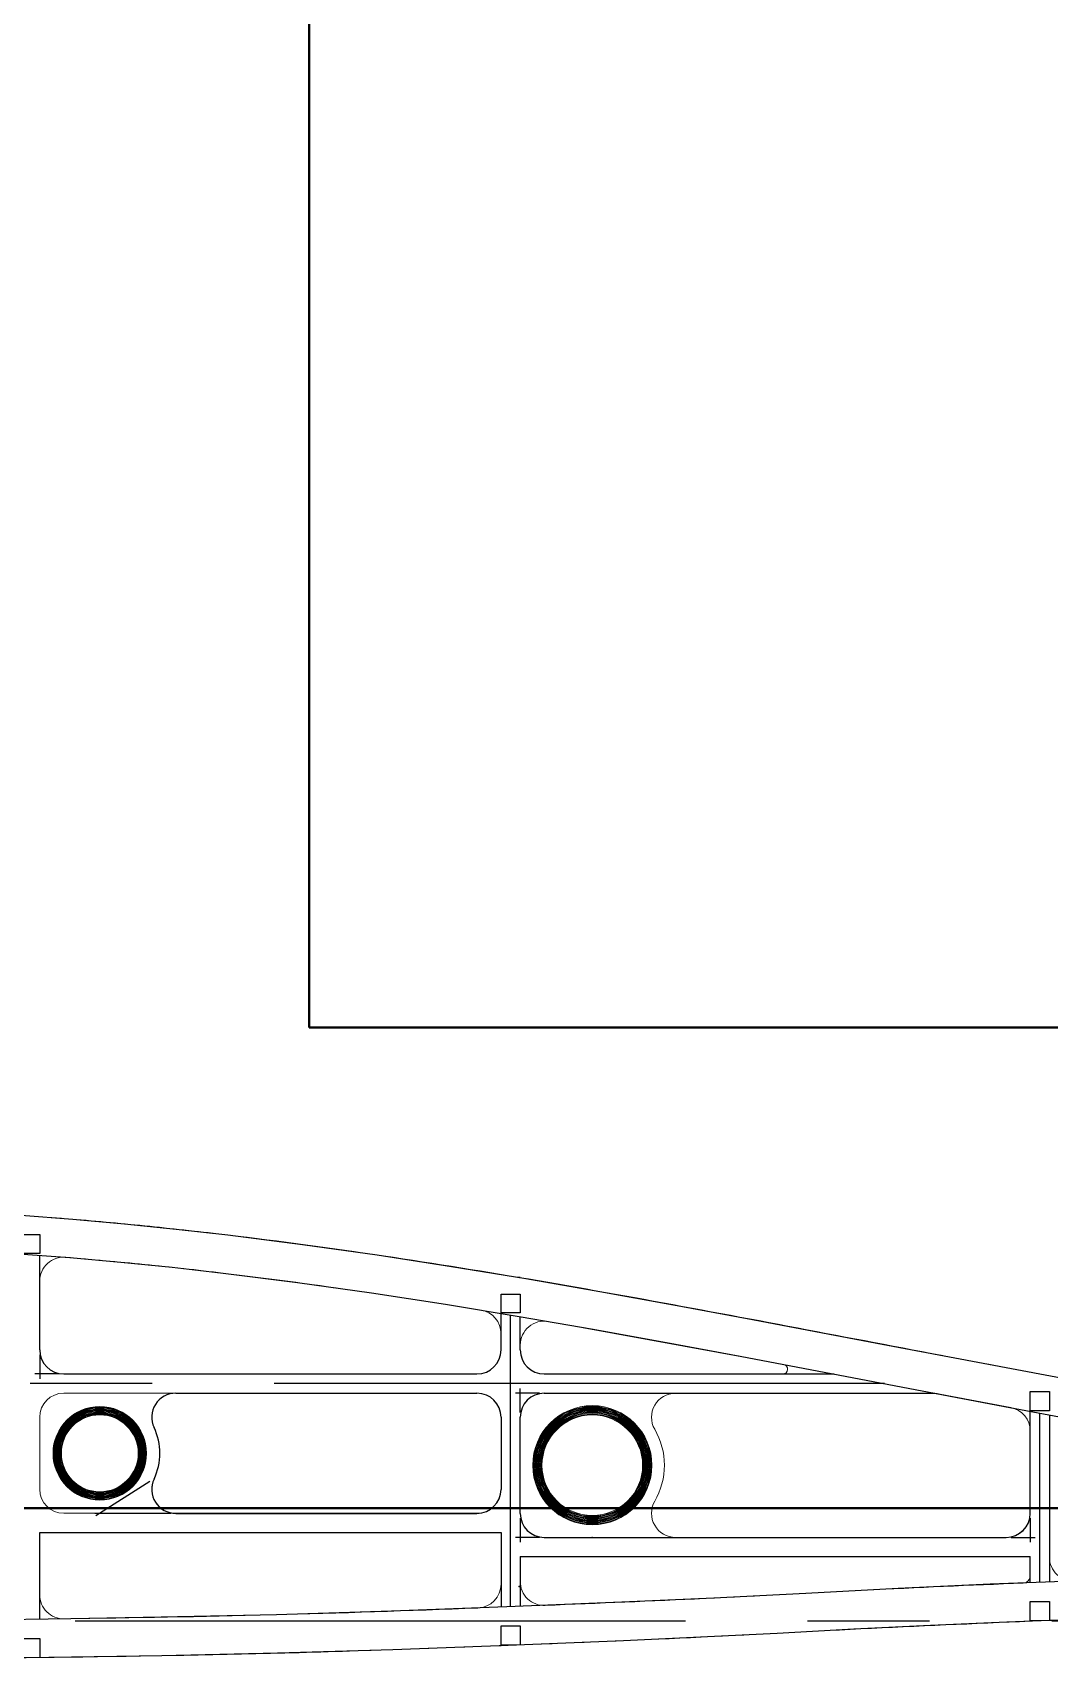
# Model space of a CAD drawing. Header units: millimetres. Extents: x 0 to 841, y -8 to 594.
# Drawn here: x 19.32 to 40.48, y -2.91 to 30.92 of the extents above; entities that cross this region are included whole.
import ezdxf

# ---------------------------------------------------------------- set-up
doc = ezdxf.new("R2010")
doc.units = ezdxf.units.MM
doc.header["$PDSIZE"] = -1
doc.linetypes.add('CENTERX2', pattern=[20.32, 12.7, -2.54, 2.54, -2.54])

msp = doc.modelspace()

# ---------------------------------------------------------------- linework, layer by layer
at = {"color": 7, "linetype": 'Continuous', "lineweight": 40}
for p, q in [((25.079, 10.215), (25.079, 584.215)), ((25.079, 10.215), (831.079, 10.215)), ((0.079, 0.215), (841.079, 0.215))]:
    msp.add_line(p, q, dxfattribs=at)
at = {"color": 7, "linetype": 'Continuous'}
for p, q in [((19.07, 5.905), (19.47, 5.905)), ((19.07, 5.905), (19.47, 5.905)), ((19.07, 5.905), (19.47, 5.905)), ((19.07, 5.905), (19.47, 5.905)), ((19.07, 5.905), (19.47, 5.905)), ((19.07, 5.905), (19.47, 5.905)), ((19.07, 5.905), (19.47, 5.905)), ((19.07, 5.905), (19.47, 5.905)), ((19.47, 5.905), (19.47, 5.515)), ((19.47, 5.905), (19.47, 5.515)), ((19.47, 5.905), (19.47, 5.515)), ((19.47, 5.905), (19.47, 5.515)), ((19.47, 5.905), (19.47, 5.515)), ((19.47, 5.905), (19.47, 5.515)), ((19.47, 5.905), (19.47, 5.515)), ((19.47, 5.905), (19.47, 5.515)), ((19.47, 5.515), (19.07, 5.515)), ((19.47, 5.515), (19.07, 5.515)), ((19.47, 5.515), (19.07, 5.515)), ((19.47, 5.515), (19.07, 5.515)), ((19.47, 5.515), (19.07, 5.515)), ((19.47, 5.515), (19.07, 5.515)), ((19.47, 5.515), (19.07, 5.515)), ((19.47, 5.515), (19.07, 5.515)), ((19.47, 3.505), (19.47, 5.477)), ((19.47, 3.505), (19.47, 5.477)), ((19.47, 3.505), (19.47, 5.477)), ((19.47, 3.505), (19.47, 5.477)), ((19.47, 3.505), (19.47, 5.477)), ((19.47, 3.505), (19.47, 5.477)), ((19.47, 3.505), (19.47, 5.477)), ((19.47, 3.505), (19.47, 5.477)), ((29.07, 4.266), (29.07, 4.666)), ((29.07, 4.666), (29.47, 4.666)), ((29.07, 4.266), (29.07, 4.666)), ((29.07, 4.666), (29.47, 4.666)), ((29.07, 4.266), (29.07, 4.666)), ((29.07, 4.666), (29.47, 4.666)), ((29.07, 4.266), (29.07, 4.666)), ((29.07, 4.666), (29.47, 4.666)), ((29.07, 4.266), (29.07, 4.666)), ((29.07, 4.666), (29.47, 4.666)), ((29.07, 4.266), (29.07, 4.666)), ((29.07, 4.666), (29.47, 4.666)), ((29.07, 4.266), (29.07, 4.666)), ((29.07, 4.666), (29.47, 4.666)), ((29.07, 4.266), (29.07, 4.666)), ((29.07, 4.666), (29.47, 4.666)), ((29.47, 4.666), (29.47, 4.276)), ((29.47, 4.666), (29.47, 4.276)), ((29.47, 4.666), (29.47, 4.276)), ((29.47, 4.666), (29.47, 4.276)), ((29.47, 4.666), (29.47, 4.276)), ((29.47, 4.666), (29.47, 4.276)), ((29.47, 4.666), (29.47, 4.276)), ((29.47, 4.666), (29.47, 4.276)), ((29.47, 4.276), (29.07, 4.276)), ((29.47, 4.276), (29.07, 4.276)), ((29.47, 4.276), (29.07, 4.276)), ((29.47, 4.276), (29.07, 4.276)), ((29.47, 4.276), (29.07, 4.276)), ((29.47, 4.276), (29.07, 4.276)), ((29.47, 4.276), (29.07, 4.276)), ((29.47, 4.276), (29.07, 4.276)), ((29.07, 3.505), (29.07, 4.266)), ((29.07, 3.505), (29.07, 4.266)), ((29.07, 3.505), (29.07, 4.266)), ((29.07, 3.505), (29.07, 4.266)), ((29.07, 3.505), (29.07, 4.266)), ((29.07, 3.505), (29.07, 4.266)), ((29.07, 3.505), (29.07, 4.266)), ((29.07, 3.505), (29.07, 4.266)), ((29.47, 3.505), (29.47, 4.199)), ((29.47, 3.505), (29.47, 4.199)), ((29.47, 3.505), (29.47, 4.199)), ((29.47, 3.505), (29.47, 4.199)), ((29.47, 3.505), (29.47, 4.199)), ((29.47, 3.505), (29.47, 4.199)), ((29.47, 3.505), (29.47, 4.199)), ((29.47, 3.505), (29.47, 4.199)), ((19.47, 3.405), (19.47, 2.905)), ((19.47, 3.405), (19.47, 2.905)), ((19.47, 3.405), (19.47, 2.905)), ((19.47, 3.405), (19.47, 2.905)), ((19.47, 3.405), (19.47, 2.905)), ((19.47, 3.405), (19.47, 2.905)), ((19.47, 3.405), (19.47, 2.905)), ((19.47, 3.405), (19.47, 2.905)), ((19.87, 3.005), (19.37, 3.005)), ((19.87, 3.005), (19.37, 3.005)), ((19.87, 3.005), (19.37, 3.005)), ((19.87, 3.005), (19.37, 3.005)), ((19.87, 3.005), (19.37, 3.005)), ((19.87, 3.005), (19.37, 3.005)), ((19.87, 3.005), (19.37, 3.005)), ((19.87, 3.005), (19.37, 3.005)), ((19.97, 3.005), (28.57, 3.005)), ((19.97, 3.005), (28.57, 3.005)), ((19.97, 3.005), (28.57, 3.005)), ((19.97, 3.005), (28.57, 3.005)), ((19.97, 3.005), (28.57, 3.005)), ((19.97, 3.005), (28.57, 3.005)), ((19.97, 3.005), (28.57, 3.005)), ((19.97, 3.005), (28.57, 3.005)), ((29.97, 3.005), (36.001, 3.005)), ((29.97, 3.005), (36.001, 3.005)), ((29.97, 3.005), (36.001, 3.005)), ((29.97, 3.005), (36.001, 3.005)), ((29.97, 3.005), (36.001, 3.005)), ((29.97, 3.005), (36.001, 3.005)), ((29.97, 3.005), (36.001, 3.005)), ((29.97, 3.005), (36.001, 3.005)), ((22.301, 2.605), (28.57, 2.605)), ((22.301, 2.605), (28.57, 2.605)), ((22.301, 2.605), (28.57, 2.605)), ((22.301, 2.605), (28.57, 2.605)), ((22.301, 2.605), (28.57, 2.605)), ((22.301, 2.605), (28.57, 2.605)), ((22.301, 2.605), (28.57, 2.605)), ((22.301, 2.605), (28.57, 2.605)), ((29.87, 2.605), (29.37, 2.605)), ((29.87, 2.605), (29.37, 2.605)), ((29.87, 2.605), (29.37, 2.605)), ((29.87, 2.605), (29.37, 2.605)), ((29.87, 2.605), (29.37, 2.605)), ((29.87, 2.605), (29.37, 2.605)), ((29.87, 2.605), (29.37, 2.605)), ((29.87, 2.605), (29.37, 2.605)), ((29.47, 2.205), (29.47, 2.705)), ((29.47, 2.205), (29.47, 2.705)), ((29.47, 2.205), (29.47, 2.705)), ((29.47, 2.205), (29.47, 2.705)), ((29.47, 2.205), (29.47, 2.705)), ((29.47, 2.205), (29.47, 2.705)), ((29.47, 2.205), (29.47, 2.705)), ((29.47, 2.205), (29.47, 2.705)), ((29.97, 2.605), (38.1, 2.605)), ((29.97, 2.605), (38.1, 2.605)), ((29.97, 2.605), (38.1, 2.605)), ((29.97, 2.605), (38.1, 2.605)), ((29.97, 2.605), (38.1, 2.605)), ((29.97, 2.605), (38.1, 2.605)), ((29.97, 2.605), (38.1, 2.605)), ((29.97, 2.605), (38.1, 2.605)), ((40.084, 2.23), (40.084, 2.64)), ((40.084, 2.64), (40.484, 2.64)), ((40.084, 2.23), (40.084, 2.64)), ((40.084, 2.64), (40.484, 2.64)), ((40.084, 2.23), (40.084, 2.64)), ((40.084, 2.64), (40.484, 2.64)), ((40.084, 2.23), (40.084, 2.64)), ((40.084, 2.64), (40.484, 2.64)), ((40.084, 2.23), (40.084, 2.64)), ((40.084, 2.64), (40.484, 2.64)), ((40.084, 2.23), (40.084, 2.64)), ((40.084, 2.64), (40.484, 2.64)), ((40.084, 2.23), (40.084, 2.64)), ((40.084, 2.64), (40.484, 2.64)), ((40.084, 2.23), (40.084, 2.64)), ((40.084, 2.64), (40.484, 2.64)), ((40.484, 2.64), (40.484, 2.24)), ((40.484, 2.64), (40.484, 2.24)), ((40.484, 2.64), (40.484, 2.24)), ((40.484, 2.64), (40.484, 2.24)), ((40.484, 2.64), (40.484, 2.24)), ((40.484, 2.64), (40.484, 2.24)), ((40.484, 2.64), (40.484, 2.24)), ((40.484, 2.64), (40.484, 2.24)), ((29.07, 2.105), (29.07, 0.605)), ((29.07, 2.105), (29.07, 0.605)), ((29.07, 2.105), (29.07, 0.605)), ((29.07, 2.105), (29.07, 0.605)), ((29.07, 2.105), (29.07, 0.605)), ((29.07, 2.105), (29.07, 0.605)), ((29.07, 2.105), (29.07, 0.605)), ((29.07, 2.105), (29.07, 0.605)), ((29.47, 0.105), (29.47, 2.105)), ((29.47, 0.105), (29.47, 2.105)), ((29.47, 0.105), (29.47, 2.105)), ((29.47, 0.105), (29.47, 2.105)), ((29.47, 0.105), (29.47, 2.105)), ((29.47, 0.105), (29.47, 2.105)), ((29.47, 0.105), (29.47, 2.105)), ((29.47, 0.105), (29.47, 2.105)), ((40.484, 2.24), (40.084, 2.24)), ((40.484, 2.24), (40.084, 2.24)), ((40.484, 2.24), (40.084, 2.24)), ((40.484, 2.24), (40.084, 2.24)), ((40.484, 2.24), (40.084, 2.24)), ((40.484, 2.24), (40.084, 2.24)), ((40.484, 2.24), (40.084, 2.24)), ((40.484, 2.24), (40.084, 2.24)), ((40.084, 0.105), (40.084, 2.23)), ((40.084, 0.105), (40.084, 2.23)), ((40.084, 0.105), (40.084, 2.23)), ((40.084, 0.105), (40.084, 2.23)), ((40.084, 0.105), (40.084, 2.23)), ((40.084, 0.105), (40.084, 2.23)), ((40.084, 0.105), (40.084, 2.23)), ((40.084, 0.105), (40.084, 2.23)), ((40.484, 2.154), (40.484, -1.326)), ((40.484, 2.154), (40.484, -1.326)), ((40.484, 2.154), (40.484, -1.326)), ((40.484, 2.154), (40.484, -1.326)), ((40.484, 2.154), (40.484, -1.326)), ((40.484, 2.154), (40.484, -1.326)), ((40.484, 2.154), (40.484, -1.326)), ((40.484, 2.154), (40.484, -1.326)), ((21.765, 0.766), (20.636, 0.052)), ((21.765, 0.766), (20.636, 0.052)), ((21.765, 0.766), (20.636, 0.052)), ((21.765, 0.766), (20.636, 0.052)), ((21.765, 0.766), (20.636, 0.052)), ((21.765, 0.766), (20.636, 0.052)), ((21.765, 0.766), (20.636, 0.052)), ((21.765, 0.766), (20.636, 0.052)), ((22.201, 0.105), (20.62, 0.105)), ((22.201, 0.105), (20.62, 0.105)), ((22.201, 0.105), (20.62, 0.105)), ((22.201, 0.105), (20.62, 0.105)), ((22.201, 0.105), (20.62, 0.105)), ((22.201, 0.105), (20.62, 0.105)), ((22.201, 0.105), (20.62, 0.105)), ((22.201, 0.105), (20.62, 0.105)), ((22.301, 0.105), (28.57, 0.105)), ((22.301, 0.105), (28.57, 0.105)), ((22.301, 0.105), (28.57, 0.105)), ((22.301, 0.105), (28.57, 0.105)), ((22.301, 0.105), (28.57, 0.105)), ((22.301, 0.105), (28.57, 0.105)), ((22.301, 0.105), (28.57, 0.105)), ((22.301, 0.105), (28.57, 0.105)), ((29.47, 0.005), (29.47, -0.495)), ((29.47, 0.005), (29.47, -0.495)), ((29.47, 0.005), (29.47, -0.495)), ((29.47, 0.005), (29.47, -0.495)), ((29.47, 0.005), (29.47, -0.495)), ((29.47, 0.005), (29.47, -0.495)), ((29.47, 0.005), (29.47, -0.495)), ((29.47, 0.005), (29.47, -0.495)), ((40.084, 0.005), (40.084, -0.495)), ((40.084, 0.005), (40.084, -0.495)), ((40.084, 0.005), (40.084, -0.495)), ((40.084, 0.005), (40.084, -0.495)), ((40.084, 0.005), (40.084, -0.495)), ((40.084, 0.005), (40.084, -0.495)), ((40.084, 0.005), (40.084, -0.495)), ((40.084, 0.005), (40.084, -0.495)), ((19.47, -2.097), (19.47, -0.295)), ((19.47, -0.295), (29.07, -0.295)), ((19.47, -2.097), (19.47, -0.295)), ((19.47, -0.295), (29.07, -0.295)), ((19.47, -2.097), (19.47, -0.295)), ((19.47, -0.295), (29.07, -0.295)), ((19.47, -2.097), (19.47, -0.295)), ((19.47, -0.295), (29.07, -0.295)), ((19.47, -2.097), (19.47, -0.295)), ((19.47, -0.295), (29.07, -0.295)), ((19.47, -2.097), (19.47, -0.295)), ((19.47, -0.295), (29.07, -0.295)), ((19.47, -2.097), (19.47, -0.295)), ((19.47, -0.295), (29.07, -0.295)), ((19.47, -2.097), (19.47, -0.295)), ((19.47, -0.295), (29.07, -0.295)), ((29.07, -0.295), (29.07, -1.848)), ((29.07, -0.295), (29.07, -1.848)), ((29.07, -0.295), (29.07, -1.848)), ((29.07, -0.295), (29.07, -1.848)), ((29.07, -0.295), (29.07, -1.848)), ((29.07, -0.295), (29.07, -1.848)), ((29.07, -0.295), (29.07, -1.848)), ((29.07, -0.295), (29.07, -1.848)), ((29.87, -0.395), (29.37, -0.395)), ((29.87, -0.395), (29.37, -0.395)), ((29.87, -0.395), (29.37, -0.395)), ((29.87, -0.395), (29.37, -0.395)), ((29.87, -0.395), (29.37, -0.395)), ((29.87, -0.395), (29.37, -0.395)), ((29.87, -0.395), (29.37, -0.395)), ((29.87, -0.395), (29.37, -0.395)), ((29.97, -0.395), (39.584, -0.395)), ((29.97, -0.395), (39.584, -0.395)), ((29.97, -0.395), (39.584, -0.395)), ((29.97, -0.395), (39.584, -0.395)), ((29.97, -0.395), (39.584, -0.395)), ((29.97, -0.395), (39.584, -0.395)), ((29.97, -0.395), (39.584, -0.395)), ((29.97, -0.395), (39.584, -0.395)), ((39.684, -0.395), (40.184, -0.395)), ((39.684, -0.395), (40.184, -0.395)), ((39.684, -0.395), (40.184, -0.395)), ((39.684, -0.395), (40.184, -0.395)), ((39.684, -0.395), (40.184, -0.395)), ((39.684, -0.395), (40.184, -0.395)), ((39.684, -0.395), (40.184, -0.395)), ((39.684, -0.395), (40.184, -0.395)), ((29.47, -0.795), (29.47, -1.832)), ((29.47, -0.795), (40.084, -0.795)), ((29.47, -0.795), (29.47, -1.832)), ((29.47, -0.795), (40.084, -0.795)), ((29.47, -0.795), (29.47, -1.832)), ((29.47, -0.795), (40.084, -0.795)), ((29.47, -0.795), (29.47, -1.832)), ((29.47, -0.795), (40.084, -0.795)), ((29.47, -0.795), (29.47, -1.832)), ((29.47, -0.795), (40.084, -0.795)), ((29.47, -0.795), (29.47, -1.832)), ((29.47, -0.795), (40.084, -0.795)), ((29.47, -0.795), (29.47, -1.832)), ((29.47, -0.795), (40.084, -0.795)), ((29.47, -0.795), (29.47, -1.832)), ((29.47, -0.795), (40.084, -0.795)), ((40.084, -1.34), (40.084, -0.795)), ((40.084, -1.34), (40.084, -0.795)), ((40.084, -1.34), (40.084, -0.795)), ((40.084, -1.34), (40.084, -0.795)), ((40.084, -1.34), (40.084, -0.795)), ((40.084, -1.34), (40.084, -0.795)), ((40.084, -1.34), (40.084, -0.795)), ((40.084, -1.34), (40.084, -0.795)), ((40.084, -2.14), (40.084, -1.726)), ((40.084, -1.726), (40.484, -1.726)), ((40.084, -2.14), (40.084, -1.726)), ((40.084, -1.726), (40.484, -1.726)), ((40.084, -2.14), (40.084, -1.726)), ((40.084, -1.726), (40.484, -1.726)), ((40.084, -2.14), (40.084, -1.726)), ((40.084, -1.726), (40.484, -1.726)), ((40.084, -2.14), (40.084, -1.726)), ((40.084, -1.726), (40.484, -1.726)), ((40.084, -2.14), (40.084, -1.726)), ((40.084, -1.726), (40.484, -1.726)), ((40.084, -2.14), (40.084, -1.726)), ((40.084, -1.726), (40.484, -1.726)), ((40.084, -2.14), (40.084, -1.726)), ((40.084, -1.726), (40.484, -1.726)), ((40.484, -1.726), (40.484, -2.126)), ((40.484, -1.726), (40.484, -2.126)), ((40.484, -1.726), (40.484, -2.126)), ((40.484, -1.726), (40.484, -2.126)), ((40.484, -1.726), (40.484, -2.126)), ((40.484, -1.726), (40.484, -2.126)), ((40.484, -1.726), (40.484, -2.126)), ((40.484, -1.726), (40.484, -2.126)), ((29.07, -2.649), (29.07, -2.233)), ((29.07, -2.233), (29.47, -2.233)), ((29.07, -2.649), (29.07, -2.233)), ((29.07, -2.233), (29.47, -2.233)), ((29.07, -2.649), (29.07, -2.233)), ((29.07, -2.233), (29.47, -2.233)), ((29.07, -2.649), (29.07, -2.233)), ((29.07, -2.233), (29.47, -2.233)), ((29.07, -2.649), (29.07, -2.233)), ((29.07, -2.233), (29.47, -2.233)), ((29.07, -2.649), (29.07, -2.233)), ((29.07, -2.233), (29.47, -2.233)), ((29.07, -2.649), (29.07, -2.233)), ((29.07, -2.233), (29.47, -2.233)), ((29.07, -2.649), (29.07, -2.233)), ((29.07, -2.233), (29.47, -2.233)), ((29.47, -2.233), (29.47, -2.633)), ((29.47, -2.233), (29.47, -2.633)), ((29.47, -2.233), (29.47, -2.633)), ((29.47, -2.233), (29.47, -2.633)), ((29.47, -2.233), (29.47, -2.633)), ((29.47, -2.233), (29.47, -2.633)), ((29.47, -2.233), (29.47, -2.633)), ((29.47, -2.233), (29.47, -2.633)), ((19.07, -2.497), (19.47, -2.497)), ((19.07, -2.497), (19.47, -2.497)), ((19.07, -2.497), (19.47, -2.497)), ((19.07, -2.497), (19.47, -2.497)), ((19.07, -2.497), (19.47, -2.497)), ((19.07, -2.497), (19.47, -2.497)), ((19.07, -2.497), (19.47, -2.497)), ((19.07, -2.497), (19.47, -2.497)), ((19.47, -2.497), (19.47, -2.897)), ((19.47, -2.497), (19.47, -2.897)), ((19.47, -2.497), (19.47, -2.897)), ((19.47, -2.497), (19.47, -2.897)), ((19.47, -2.497), (19.47, -2.897)), ((19.47, -2.497), (19.47, -2.897)), ((19.47, -2.497), (19.47, -2.897)), ((19.47, -2.497), (19.47, -2.897))]:
    msp.add_line(p, q, dxfattribs=at)
at = {"color": 7, "linetype": 'Continuous', "lineweight": 15}
for p, q in [((19.07, 5.905), (19.47, 5.905)), ((19.07, 5.905), (19.47, 5.905)), ((19.47, 5.905), (19.47, 5.515)), ((19.47, 5.905), (19.47, 5.52)), ((19.47, 5.905), (19.47, 5.515)), ((19.47, 5.905), (19.47, 5.52)), ((19.47, 5.52), (19.07, 5.52)), ((19.47, 5.52), (19.07, 5.52)), ((19.47, 5.515), (19.07, 5.515)), ((19.47, 5.515), (19.07, 5.515)), ((19.47, 3.506), (19.47, 4.937)), ((19.47, 3.506), (19.47, 4.937)), ((29.396, 5.019), (29.47, 5.019)), ((29.396, 5.019), (29.47, 5.019)), ((29.07, 4.666), (29.47, 4.666)), ((29.07, 4.276), (29.07, 4.666)), ((29.07, 4.666), (29.47, 4.666)), ((29.07, 4.276), (29.07, 4.666)), ((29.47, 4.666), (29.47, 4.276)), ((29.47, 4.666), (29.47, 4.276)), ((29.47, 4.276), (29.07, 4.276)), ((29.47, 4.276), (29.07, 4.276)), ((30.055, 4.099), (34.953, 3.204)), ((30.055, 4.099), (34.953, 3.204)), ((29.07, 3.506), (29.07, 3.842)), ((29.07, 3.506), (29.07, 3.842)), ((29.47, 3.505), (29.47, 3.606)), ((29.47, 3.505), (29.47, 3.606)), ((19.97, 3.006), (28.57, 3.006)), ((19.97, 3.006), (28.57, 3.006)), ((29.969, 3.006), (34.934, 3.006)), ((29.969, 3.006), (34.934, 3.006)), ((19.97, 2.606), (28.57, 2.606)), ((19.97, 2.606), (28.57, 2.606)), ((22.301, 2.605), (28.57, 2.605)), ((22.301, 2.605), (28.57, 2.605)), ((32.702, 2.606), (38.096, 2.606)), ((32.702, 2.606), (38.096, 2.606)), ((32.702, 2.605), (38.052, 2.605)), ((32.702, 2.605), (38.052, 2.605)), ((38.096, 2.606), (39.677, 2.306)), ((38.096, 2.606), (39.677, 2.306)), ((40.084, 2.64), (40.484, 2.64)), ((40.084, 2.24), (40.084, 2.64)), ((40.084, 2.64), (40.484, 2.64)), ((40.084, 2.24), (40.084, 2.64)), ((40.484, 2.64), (40.484, 2.24)), ((40.484, 2.64), (40.484, 2.24)), ((19.47, 0.606), (19.47, 2.106)), ((19.47, 0.606), (19.47, 2.106)), ((29.07, 2.106), (29.07, 0.606)), ((29.07, 2.106), (29.07, 0.606)), ((40.484, 2.24), (40.084, 2.24)), ((40.484, 2.24), (40.084, 2.24)), ((40.084, 0.106), (40.084, 1.815)), ((40.084, 0.106), (40.084, 1.815)), ((40.484, 1.551), (40.484, -0.807)), ((40.484, 1.551), (40.484, -0.807)), ((19.97, 0.106), (28.57, 0.106)), ((19.97, 0.106), (28.57, 0.106)), ((19.47, -0.294), (29.07, -0.294)), ((19.47, -1.589), (19.47, -0.294)), ((19.47, -0.294), (29.07, -0.294)), ((19.47, -1.589), (19.47, -0.294)), ((19.47, -0.295), (29.07, -0.295)), ((19.47, -0.295), (29.07, -0.295)), ((29.07, -0.294), (29.07, -1.367)), ((29.07, -0.294), (29.07, -1.367)), ((32.702, -0.394), (39.584, -0.394)), ((32.702, -0.394), (39.584, -0.394)), ((29.47, -0.794), (40.084, -0.794)), ((29.47, -0.794), (29.47, -1.312)), ((29.47, -0.794), (40.084, -0.794)), ((29.47, -0.794), (29.47, -1.312)), ((29.47, -0.795), (40.084, -0.795)), ((29.47, -0.795), (40.084, -0.795)), ((40.084, -1.195), (40.084, -0.794)), ((40.084, -1.195), (40.084, -0.794)), ((40.084, -1.726), (40.484, -1.726)), ((40.084, -2.14), (40.084, -1.726)), ((40.084, -2.126), (40.084, -1.726)), ((40.084, -1.726), (40.484, -1.726)), ((40.084, -2.14), (40.084, -1.726)), ((40.084, -2.126), (40.084, -1.726)), ((40.484, -1.726), (40.484, -2.126)), ((40.484, -1.726), (40.484, -2.126)), ((29.07, -2.233), (29.47, -2.233)), ((29.07, -2.649), (29.07, -2.233)), ((29.07, -2.633), (29.07, -2.233)), ((29.07, -2.233), (29.47, -2.233)), ((29.07, -2.649), (29.07, -2.233)), ((29.07, -2.633), (29.07, -2.233)), ((29.47, -2.233), (29.47, -2.633)), ((29.47, -2.233), (29.47, -2.633)), ((40.084, -2.126), (40.484, -2.126)), ((40.084, -2.126), (40.484, -2.126)), ((19.07, -2.497), (19.47, -2.497)), ((19.07, -2.497), (19.47, -2.497)), ((19.47, -2.497), (19.47, -2.897)), ((19.47, -2.497), (19.47, -2.897)), ((29.07, -2.633), (29.47, -2.633)), ((29.07, -2.633), (29.47, -2.633)), ((19.47, -2.897), (19.07, -2.897)), ((19.47, -2.897), (19.07, -2.897))]:
    msp.add_line(p, q, dxfattribs=at)
at = {"color": 7, "linetype": 'CENTERX2'}
for p, q in [((29.27, -1.84), (29.27, 4.233)), ((29.27, -1.84), (29.27, 4.233)), ((29.27, -1.84), (29.27, 4.233)), ((29.27, -1.84), (29.27, 4.233)), ((29.27, -1.84), (29.27, 4.233)), ((29.27, -1.84), (29.27, 4.233)), ((29.27, -1.84), (29.27, 4.233)), ((29.27, -1.84), (29.27, 4.233)), ((37.05, 2.805), (6.065, 2.805)), ((37.05, 2.805), (6.065, 2.805)), ((37.05, 2.805), (6.065, 2.805)), ((37.05, 2.805), (6.065, 2.805)), ((37.05, 2.805), (6.065, 2.805)), ((37.05, 2.805), (6.065, 2.805)), ((37.05, 2.805), (6.065, 2.805)), ((37.05, 2.805), (6.065, 2.805)), ((40.284, -1.333), (40.284, 2.192)), ((40.284, -1.333), (40.284, 2.192)), ((40.284, -1.333), (40.284, 2.192)), ((40.284, -1.333), (40.284, 2.192)), ((40.284, -1.333), (40.284, 2.192)), ((40.284, -1.333), (40.284, 2.192)), ((40.284, -1.333), (40.284, 2.192)), ((40.284, -1.333), (40.284, 2.192)), ((-0.11, -2.132), (42.301, -2.132)), ((-0.11, -2.132), (42.301, -2.132)), ((-0.11, -2.132), (42.301, -2.132)), ((-0.11, -2.132), (42.301, -2.132)), ((-0.11, -2.132), (42.301, -2.132)), ((-0.11, -2.132), (42.301, -2.132)), ((-0.11, -2.132), (42.301, -2.132)), ((-0.11, -2.132), (42.301, -2.132))]:
    msp.add_line(p, q, dxfattribs=at)
at = {"color": 7, "linetype": 'Continuous', "flags": 128}
for points in [[(19.082, 6.307), (20.161, 6.226), (21.237, 6.13), (22.312, 6.02), (23.384, 5.899), (24.94, 5.701), (26.492, 5.482), (28.04, 5.245), (29.584, 4.991), (31.124, 4.724), (32.661, 4.446), (34.195, 4.161), (37.001, 3.629), (39.804, 3.097), (42.609, 2.568)], [(19.082, 6.307), (20.161, 6.226), (21.237, 6.13), (22.312, 6.02), (23.384, 5.899), (24.94, 5.701), (26.492, 5.482), (28.04, 5.245), (29.584, 4.991), (31.124, 4.724), (32.661, 4.446), (34.195, 4.161), (37.001, 3.629), (39.804, 3.097), (42.609, 2.568)], [(19.082, 6.307), (20.161, 6.226), (21.237, 6.13), (22.312, 6.02), (23.384, 5.899), (24.94, 5.701), (26.492, 5.482), (28.04, 5.245), (29.584, 4.991), (31.124, 4.724), (32.661, 4.446), (34.195, 4.161), (37.001, 3.629), (39.804, 3.097), (42.609, 2.568)], [(19.082, 6.307), (20.161, 6.226), (21.237, 6.13), (22.312, 6.02), (23.384, 5.899), (24.94, 5.701), (26.492, 5.482), (28.04, 5.245), (29.584, 4.991), (31.124, 4.724), (32.661, 4.446), (34.195, 4.161), (37.001, 3.629), (39.804, 3.097), (42.609, 2.568)], [(19.082, 6.307), (20.161, 6.226), (21.237, 6.13), (22.312, 6.02), (23.384, 5.899), (24.94, 5.701), (26.492, 5.482), (28.04, 5.245), (29.584, 4.991), (31.124, 4.724), (32.661, 4.446), (34.195, 4.161), (37.001, 3.629), (39.804, 3.097), (42.609, 2.568)], [(19.082, 6.307), (20.161, 6.226), (21.237, 6.13), (22.312, 6.02), (23.384, 5.899), (24.94, 5.701), (26.492, 5.482), (28.04, 5.245), (29.584, 4.991), (31.124, 4.724), (32.661, 4.446), (34.195, 4.161), (37.001, 3.629), (39.804, 3.097), (42.609, 2.568)], [(19.082, 6.307), (20.161, 6.226), (21.237, 6.13), (22.312, 6.02), (23.384, 5.899), (24.94, 5.701), (26.492, 5.482), (28.04, 5.245), (29.584, 4.991), (31.124, 4.724), (32.661, 4.446), (34.195, 4.161), (37.001, 3.629), (39.804, 3.097), (42.609, 2.568)], [(19.082, 6.307), (20.161, 6.226), (21.237, 6.13), (22.312, 6.02), (23.384, 5.899), (24.94, 5.701), (26.492, 5.482), (28.04, 5.245), (29.584, 4.991), (31.124, 4.724), (32.661, 4.446), (34.195, 4.161), (37.001, 3.629), (39.804, 3.097), (42.609, 2.568)], [(19.028, 5.508), (20.095, 5.428), (21.161, 5.334), (22.226, 5.225), (23.29, 5.104), (24.834, 4.908), (26.376, 4.691), (27.914, 4.455), (29.451, 4.202), (30.985, 3.936), (32.517, 3.66), (34.047, 3.375), (36.852, 2.843), (39.656, 2.31), (42.46, 1.782)], [(19.028, 5.508), (20.095, 5.428), (21.161, 5.334), (22.226, 5.225), (23.29, 5.104), (24.834, 4.908), (26.376, 4.691), (27.914, 4.455), (29.451, 4.202), (30.985, 3.936), (32.517, 3.66), (34.047, 3.375), (36.852, 2.843), (39.656, 2.31), (42.46, 1.782)], [(19.028, 5.508), (20.095, 5.428), (21.161, 5.334), (22.226, 5.225), (23.29, 5.104), (24.834, 4.908), (26.376, 4.691), (27.914, 4.455), (29.451, 4.202), (30.985, 3.936), (32.517, 3.66), (34.047, 3.375), (36.852, 2.843), (39.656, 2.31), (42.46, 1.782)], [(19.028, 5.508), (20.095, 5.428), (21.161, 5.334), (22.226, 5.225), (23.29, 5.104), (24.834, 4.908), (26.376, 4.691), (27.914, 4.455), (29.451, 4.202), (30.985, 3.936), (32.517, 3.66), (34.047, 3.375), (36.852, 2.843), (39.656, 2.31), (42.46, 1.782)], [(19.028, 5.508), (20.095, 5.428), (21.161, 5.334), (22.226, 5.225), (23.29, 5.104), (24.834, 4.908), (26.376, 4.691), (27.914, 4.455), (29.451, 4.202), (30.985, 3.936), (32.517, 3.66), (34.047, 3.375), (36.852, 2.843), (39.656, 2.31), (42.46, 1.782)], [(19.028, 5.508), (20.095, 5.428), (21.161, 5.334), (22.226, 5.225), (23.29, 5.104), (24.834, 4.908), (26.376, 4.691), (27.914, 4.455), (29.451, 4.202), (30.985, 3.936), (32.517, 3.66), (34.047, 3.375), (36.852, 2.843), (39.656, 2.31), (42.46, 1.782)], [(19.028, 5.508), (20.095, 5.428), (21.161, 5.334), (22.226, 5.225), (23.29, 5.104), (24.834, 4.908), (26.376, 4.691), (27.914, 4.455), (29.451, 4.202), (30.985, 3.936), (32.517, 3.66), (34.047, 3.375), (36.852, 2.843), (39.656, 2.31), (42.46, 1.782)], [(19.028, 5.508), (20.095, 5.428), (21.161, 5.334), (22.226, 5.225), (23.29, 5.104), (24.834, 4.908), (26.376, 4.691), (27.914, 4.455), (29.451, 4.202), (30.985, 3.936), (32.517, 3.66), (34.047, 3.375), (36.852, 2.843), (39.656, 2.31), (42.46, 1.782)], [(41.164, -1.3), (39.248, -1.371), (37.332, -1.459), (35.416, -1.56), (33.501, -1.658), (31.585, -1.745), (29.189, -1.843), (26.793, -1.933), (24.397, -2.007), (22, -2.057), (20.116, -2.087), (18.233, -2.115)], [(41.164, -1.3), (39.248, -1.371), (37.332, -1.459), (35.416, -1.56), (33.501, -1.658), (31.585, -1.745), (29.189, -1.843), (26.793, -1.933), (24.397, -2.007), (22, -2.057), (20.116, -2.087), (18.233, -2.115)], [(41.164, -1.3), (39.248, -1.371), (37.332, -1.459), (35.416, -1.56), (33.501, -1.658), (31.585, -1.745), (29.189, -1.843), (26.793, -1.933), (24.397, -2.007), (22, -2.057), (20.116, -2.087), (18.233, -2.115)], [(41.164, -1.3), (39.248, -1.371), (37.332, -1.459), (35.416, -1.56), (33.501, -1.658), (31.585, -1.745), (29.189, -1.843), (26.793, -1.933), (24.397, -2.007), (22, -2.057), (20.116, -2.087), (18.233, -2.115)], [(41.164, -1.3), (39.248, -1.371), (37.332, -1.459), (35.416, -1.56), (33.501, -1.658), (31.585, -1.745), (29.189, -1.843), (26.793, -1.933), (24.397, -2.007), (22, -2.057), (20.116, -2.087), (18.233, -2.115)], [(41.164, -1.3), (39.248, -1.371), (37.332, -1.459), (35.416, -1.56), (33.501, -1.658), (31.585, -1.745), (29.189, -1.843), (26.793, -1.933), (24.397, -2.007), (22, -2.057), (20.116, -2.087), (18.233, -2.115)], [(41.164, -1.3), (39.248, -1.371), (37.332, -1.459), (35.416, -1.56), (33.501, -1.658), (31.585, -1.745), (29.189, -1.843), (26.793, -1.933), (24.397, -2.007), (22, -2.057), (20.116, -2.087), (18.233, -2.115)], [(41.164, -1.3), (39.248, -1.371), (37.332, -1.459), (35.416, -1.56), (33.501, -1.658), (31.585, -1.745), (29.189, -1.843), (26.793, -1.933), (24.397, -2.007), (22, -2.057), (20.116, -2.087), (18.233, -2.115)], [(41.196, -2.099), (39.597, -2.158), (38.008, -2.226), (36.416, -2.308), (34.819, -2.393), (33.219, -2.473), (31.619, -2.544), (29.221, -2.643), (26.821, -2.732), (24.418, -2.806), (22.014, -2.857), (20.128, -2.887), (18.244, -2.915)], [(41.196, -2.099), (39.597, -2.158), (38.008, -2.226), (36.416, -2.308), (34.819, -2.393), (33.219, -2.473), (31.619, -2.544), (29.221, -2.643), (26.821, -2.732), (24.418, -2.806), (22.014, -2.857), (20.128, -2.887), (18.244, -2.915)], [(41.196, -2.099), (39.597, -2.158), (38.008, -2.226), (36.416, -2.308), (34.819, -2.393), (33.219, -2.473), (31.619, -2.544), (29.221, -2.643), (26.821, -2.732), (24.418, -2.806), (22.014, -2.857), (20.128, -2.887), (18.244, -2.915)], [(41.196, -2.099), (39.597, -2.158), (38.008, -2.226), (36.416, -2.308), (34.819, -2.393), (33.219, -2.473), (31.619, -2.544), (29.221, -2.643), (26.821, -2.732), (24.418, -2.806), (22.014, -2.857), (20.128, -2.887), (18.244, -2.915)], [(41.196, -2.099), (39.597, -2.158), (38.008, -2.226), (36.416, -2.308), (34.819, -2.393), (33.219, -2.473), (31.619, -2.544), (29.221, -2.643), (26.821, -2.732), (24.418, -2.806), (22.014, -2.857), (20.128, -2.887), (18.244, -2.915)], [(41.196, -2.099), (39.597, -2.158), (38.008, -2.226), (36.416, -2.308), (34.819, -2.393), (33.219, -2.473), (31.619, -2.544), (29.221, -2.643), (26.821, -2.732), (24.418, -2.806), (22.014, -2.857), (20.128, -2.887), (18.244, -2.915)], [(41.196, -2.099), (39.597, -2.158), (38.008, -2.226), (36.416, -2.308), (34.819, -2.393), (33.219, -2.473), (31.619, -2.544), (29.221, -2.643), (26.821, -2.732), (24.418, -2.806), (22.014, -2.857), (20.128, -2.887), (18.244, -2.915)], [(41.196, -2.099), (39.597, -2.158), (38.008, -2.226), (36.416, -2.308), (34.819, -2.393), (33.219, -2.473), (31.619, -2.544), (29.221, -2.643), (26.821, -2.732), (24.418, -2.806), (22.014, -2.857), (20.128, -2.887), (18.244, -2.915)]]:
    msp.add_lwpolyline(points, dxfattribs=at)
at = {"color": 7, "linetype": 'Continuous', "lineweight": 15}
for centre, radius in [((20.72, 1.355), 0.973), ((20.72, 1.355), 0.973), ((20.72, 1.355), 0.973), ((20.72, 1.355), 0.973), ((20.72, 1.355), 0.958), ((20.72, 1.355), 0.958), ((20.72, 1.355), 0.957), ((20.72, 1.355), 0.957), ((20.72, 1.355), 0.942), ((20.72, 1.355), 0.942), ((20.72, 1.355), 0.941), ((20.72, 1.355), 0.941), ((20.72, 1.355), 0.926), ((20.72, 1.355), 0.926), ((20.72, 1.355), 0.926), ((20.72, 1.355), 0.926), ((20.72, 1.355), 0.911), ((20.72, 1.355), 0.911), ((20.72, 1.355), 0.91), ((20.72, 1.355), 0.91), ((20.72, 1.355), 0.895), ((20.72, 1.355), 0.895), ((20.72, 1.355), 0.894), ((20.72, 1.355), 0.894), ((20.72, 1.355), 0.879), ((20.72, 1.355), 0.879), ((20.72, 1.355), 0.879), ((20.72, 1.355), 0.879), ((20.72, 1.355), 0.863), ((20.72, 1.355), 0.863), ((20.72, 1.355), 0.863), ((20.72, 1.355), 0.863), ((20.72, 1.355), 0.848), ((20.72, 1.355), 0.848), ((20.72, 1.355), 0.847), ((20.72, 1.355), 0.847), ((20.72, 1.355), 0.832), ((20.72, 1.355), 0.832), ((20.72, 1.355), 0.831), ((20.72, 1.355), 0.831), ((20.72, 1.355), 0.816), ((20.72, 1.355), 0.816), ((20.72, 1.355), 0.816), ((20.72, 1.355), 0.816), ((20.72, 1.355), 0.801), ((20.72, 1.355), 0.801), ((20.72, 1.355), 0.8), ((20.72, 1.355), 0.8), ((30.97, 1.106), 1.24), ((30.97, 1.106), 1.24), ((30.97, 1.106), 1.239), ((30.97, 1.106), 1.239), ((30.97, 1.106), 1.223), ((30.97, 1.106), 1.223), ((30.97, 1.106), 1.222), ((30.97, 1.106), 1.222), ((30.97, 1.106), 1.205), ((30.97, 1.106), 1.205), ((30.97, 1.106), 1.204), ((30.97, 1.106), 1.204), ((30.97, 1.106), 1.188), ((30.97, 1.106), 1.188), ((30.97, 1.106), 1.187), ((30.97, 1.106), 1.187), ((30.97, 1.106), 1.17), ((30.97, 1.106), 1.17), ((30.97, 1.106), 1.169), ((30.97, 1.106), 1.169), ((30.97, 1.106), 1.153), ((30.97, 1.106), 1.153), ((30.97, 1.106), 1.152), ((30.97, 1.106), 1.152), ((30.97, 1.106), 1.135), ((30.97, 1.106), 1.135), ((30.97, 1.106), 1.135), ((30.97, 1.106), 1.135), ((30.97, 1.106), 1.118), ((30.97, 1.106), 1.118), ((30.97, 1.106), 1.117), ((30.97, 1.106), 1.117), ((30.97, 1.106), 1.1), ((30.97, 1.106), 1.1), ((30.97, 1.106), 1.1), ((30.97, 1.106), 1.1), ((30.97, 1.106), 1.083), ((30.97, 1.106), 1.083), ((30.97, 1.106), 1.082), ((30.97, 1.106), 1.082), ((30.97, 1.106), 1.065), ((30.97, 1.106), 1.065), ((30.97, 1.106), 1.065), ((30.97, 1.106), 1.065), ((30.97, 1.106), 1.048), ((30.97, 1.106), 1.048), ((30.97, 1.106), 1.047), ((30.97, 1.106), 1.047)]:
    msp.add_circle(centre, radius, dxfattribs=at)
for centre, radius, start, end in [((19.97, 4.937), 0.5, 85.3697, 180), ((19.97, 4.937), 0.5, 85.3697, 180), ((28.57, 3.842), 0.5, 0, 80.6779), ((28.57, 3.842), 0.5, 0, 80.6779), ((29.97, 3.606), 0.5, 80.2022, 180), ((29.97, 3.606), 0.5, 80.2022, 180), ((19.97, 3.506), 0.5, 180, 270), ((19.97, 3.506), 0.5, 180, 270), ((28.57, 3.506), 0.5, 270, 0), ((28.57, 3.506), 0.5, 270, 0), ((29.969, 3.505), 0.499, 180, 270), ((29.969, 3.505), 0.499, 180, 270), ((34.934, 3.106), 0.1, 270, 79.2822), ((34.934, 3.106), 0.1, 270, 79.2822), ((19.97, 2.106), 0.5, 90, 180), ((19.97, 2.106), 0.5, 90, 180), ((22.301, 2.105), 0.5, 90, 205.3769), ((22.301, 2.105), 0.5, 90, 205.3769), ((28.57, 2.106), 0.5, 0, 90), ((28.57, 2.106), 0.5, 0, 90), ((32.702, 2.106), 0.5, 90, 210), ((32.702, 2.106), 0.5, 90, 210), ((38.052, 2.105), 0.5, 79.2245, 90), ((38.052, 2.105), 0.5, 79.2245, 90), ((39.584, 1.815), 0.5, 0, 79.3178), ((39.584, 1.815), 0.5, 0, 79.3178), ((20.72, 1.355), 1.25, 334.6231, 25.3769), ((20.72, 1.355), 1.25, 334.6231, 25.3769), ((30.97, 1.106), 1.5, 330, 30), ((30.97, 1.106), 1.5, 330, 30), ((22.301, 0.605), 0.5, 154.6231, 266.961), ((22.301, 0.605), 0.5, 154.6231, 266.961), ((19.97, 0.606), 0.5, 180, 270), ((19.97, 0.606), 0.5, 180, 270), ((28.57, 0.606), 0.5, 270, 0), ((28.57, 0.606), 0.5, 270, 0), ((32.702, 0.106), 0.5, 150, 270), ((32.702, 0.106), 0.5, 150, 270), ((39.584, 0.106), 0.5, 270, 0), ((39.584, 0.106), 0.5, 270, 0), ((40.984, -0.807), 0.5, 180, 272.2179), ((40.984, -0.807), 0.5, 180, 272.2179), ((29.97, -1.312), 0.5, 180, 272.3025), ((29.97, -1.312), 0.5, 180, 272.3025), ((39.934, -1.195), 0.15, 272.0608, 0), ((39.934, -1.195), 0.15, 272.0608, 0), ((19.97, -1.589), 0.5, 180, 270.848), ((19.97, -1.589), 0.5, 180, 270.848), ((28.57, -1.367), 0.5, 272.2103, 360), ((28.57, -1.367), 0.5, 272.2103, 360)]:
    msp.add_arc(centre, radius, start, end, dxfattribs=at)
at = {"color": 7, "linetype": 'Continuous'}
for centre, radius, start, end in [((19.97, 3.505), 0.5, 180, 270), ((19.97, 3.505), 0.5, 180, 270), ((19.97, 3.505), 0.5, 180, 270), ((19.97, 3.505), 0.5, 180, 270), ((19.97, 3.505), 0.5, 180, 270), ((19.97, 3.505), 0.5, 180, 270), ((19.97, 3.505), 0.5, 180, 270), ((19.97, 3.505), 0.5, 180, 270), ((28.57, 3.505), 0.5, 270, 0), ((28.57, 3.505), 0.5, 270, 0), ((28.57, 3.505), 0.5, 270, 0), ((28.57, 3.505), 0.5, 270, 0), ((28.57, 3.505), 0.5, 270, 0), ((28.57, 3.505), 0.5, 270, 0), ((28.57, 3.505), 0.5, 270, 0), ((28.57, 3.505), 0.5, 270, 0), ((29.97, 3.505), 0.5, 180, 270), ((29.97, 3.505), 0.5, 180, 270), ((29.97, 3.505), 0.5, 180, 270), ((29.97, 3.505), 0.5, 180, 270), ((29.97, 3.505), 0.5, 180, 270), ((29.97, 3.505), 0.5, 180, 270), ((29.97, 3.505), 0.5, 180, 270), ((29.97, 3.505), 0.5, 180, 270), ((22.301, 2.105), 0.5, 90, 205.3769), ((22.301, 2.105), 0.5, 90, 205.3769), ((22.301, 2.105), 0.5, 90, 205.3769), ((22.301, 2.105), 0.5, 90, 205.3769), ((22.301, 2.105), 0.5, 90, 205.3769), ((22.301, 2.105), 0.5, 90, 205.3769), ((22.301, 2.105), 0.5, 90, 205.3769), ((22.301, 2.105), 0.5, 90, 205.3769), ((28.57, 2.105), 0.5, 0, 90), ((28.57, 2.105), 0.5, 0, 90), ((28.57, 2.105), 0.5, 0, 90), ((28.57, 2.105), 0.5, 0, 90), ((28.57, 2.105), 0.5, 0, 90), ((28.57, 2.105), 0.5, 0, 90), ((28.57, 2.105), 0.5, 0, 90), ((28.57, 2.105), 0.5, 0, 90), ((29.97, 2.105), 0.5, 90, 180), ((29.97, 2.105), 0.5, 90, 180), ((29.97, 2.105), 0.5, 90, 180), ((29.97, 2.105), 0.5, 90, 180), ((29.97, 2.105), 0.5, 90, 180), ((29.97, 2.105), 0.5, 90, 180), ((29.97, 2.105), 0.5, 90, 180), ((29.97, 2.105), 0.5, 90, 180), ((20.72, 1.355), 1.25, 334.6231, 25.3769), ((20.72, 1.355), 1.25, 334.6231, 25.3769), ((20.72, 1.355), 1.25, 334.6231, 25.3769), ((20.72, 1.355), 1.25, 334.6231, 25.3769), ((20.72, 1.355), 1.25, 334.6231, 25.3769), ((20.72, 1.355), 1.25, 334.6231, 25.3769), ((20.72, 1.355), 1.25, 334.6231, 25.3769), ((20.72, 1.355), 1.25, 334.6231, 25.3769), ((22.301, 0.605), 0.5, 154.6231, 270), ((22.301, 0.605), 0.5, 154.6231, 270), ((22.301, 0.605), 0.5, 154.6231, 270), ((22.301, 0.605), 0.5, 154.6231, 270), ((22.301, 0.605), 0.5, 154.6231, 270), ((22.301, 0.605), 0.5, 154.6231, 270), ((22.301, 0.605), 0.5, 154.6231, 270), ((22.301, 0.605), 0.5, 154.6231, 270), ((28.57, 0.605), 0.5, 270, 0), ((28.57, 0.605), 0.5, 270, 0), ((28.57, 0.605), 0.5, 270, 0), ((28.57, 0.605), 0.5, 270, 0), ((28.57, 0.605), 0.5, 270, 0), ((28.57, 0.605), 0.5, 270, 0), ((28.57, 0.605), 0.5, 270, 0), ((28.57, 0.605), 0.5, 270, 0), ((29.97, 0.105), 0.5, 180, 270), ((29.97, 0.105), 0.5, 180, 270), ((29.97, 0.105), 0.5, 180, 270), ((29.97, 0.105), 0.5, 180, 270), ((29.97, 0.105), 0.5, 180, 270), ((29.97, 0.105), 0.5, 180, 270), ((29.97, 0.105), 0.5, 180, 270), ((29.97, 0.105), 0.5, 180, 270), ((39.584, 0.105), 0.5, 270, 0), ((39.584, 0.105), 0.5, 270, 0), ((39.584, 0.105), 0.5, 270, 0), ((39.584, 0.105), 0.5, 270, 0), ((39.584, 0.105), 0.5, 270, 0), ((39.584, 0.105), 0.5, 270, 0), ((39.584, 0.105), 0.5, 270, 0), ((39.584, 0.105), 0.5, 270, 0)]:
    msp.add_arc(centre, radius, start, end, dxfattribs=at)
at = {"color": 7, "linetype": 'Continuous', "lineweight": 15}
for points, knots in [([(5.132, 3.006), (5.387, 3.256), (5.892, 3.753), (6.751, 4.382), (7.66, 4.919), (8.616, 5.347), (9.692, 5.727), (10.89, 6.043), (12.206, 6.269), (13.644, 6.405), (15.192, 6.456), (16.848, 6.427), (18.492, 6.351), (20.128, 6.234), (21.758, 6.083), (23.925, 5.843), (26.622, 5.477), (29.841, 4.958), (33.044, 4.381), (36.235, 3.776), (39.422, 3.166), (42.442, 2.603), (45.285, 2.051), (47.295, 1.65), (48.647, 1.405), (49.348, 1.282), (50.065, 1.158), (50.789, 1.033), (51.487, 0.914), (52.023, 0.825), (52.407, 0.762), (52.673, 0.718), (52.969, 0.665), (53.319, 0.598), (53.729, 0.516), (54.053, 0.448), (54.237, 0.401), (54.264, 0.394)], [0, 0, 0, 0, 0.021149, 0.042065, 0.063022, 0.083747, 0.10416, 0.130752, 0.157201, 0.183404, 0.216433, 0.249158, 0.281705, 0.314156, 0.34657, 0.378953, 0.443611, 0.508162, 0.572585, 0.636877, 0.701063, 0.765282, 0.819342, 0.873087, 0.886955, 0.900927, 0.915367, 0.930177, 0.944535, 0.957449, 0.962451, 0.967636, 0.973455, 0.98034, 0.988751, 0.99832, 1, 1, 1, 1]), ([(5.132, 3.006), (5.387, 3.256), (5.892, 3.753), (6.751, 4.382), (7.66, 4.919), (8.616, 5.347), (9.692, 5.727), (10.89, 6.043), (12.206, 6.269), (13.644, 6.405), (15.192, 6.456), (16.848, 6.427), (18.492, 6.351), (20.128, 6.234), (21.758, 6.083), (23.925, 5.843), (26.622, 5.477), (29.841, 4.958), (33.044, 4.381), (36.235, 3.776), (39.422, 3.166), (42.442, 2.603), (45.285, 2.051), (47.295, 1.65), (48.647, 1.405), (49.348, 1.282), (50.065, 1.158), (50.789, 1.033), (51.487, 0.914), (52.023, 0.825), (52.407, 0.762), (52.673, 0.718), (52.969, 0.665), (53.319, 0.598), (53.729, 0.516), (54.053, 0.448), (54.237, 0.401), (54.264, 0.394)], [0, 0, 0, 0, 0.021149, 0.042065, 0.063022, 0.083747, 0.10416, 0.130752, 0.157201, 0.183404, 0.216433, 0.249158, 0.281705, 0.314156, 0.34657, 0.378953, 0.443611, 0.508162, 0.572585, 0.636877, 0.701063, 0.765282, 0.819342, 0.873087, 0.886955, 0.900927, 0.915367, 0.930177, 0.944535, 0.957449, 0.962451, 0.967636, 0.973455, 0.98034, 0.988751, 0.99832, 1, 1, 1, 1]), ([(20.01, 5.435), (20.558, 5.387), (21.652, 5.292), (23.641, 5.069), (25.976, 4.761), (27.759, 4.478), (28.651, 4.336)], [0, 0, 0, 0, 0.18915, 0.378299, 0.689148, 1, 1, 1, 1]), ([(20.01, 5.435), (20.558, 5.387), (21.652, 5.292), (23.641, 5.069), (25.976, 4.761), (27.759, 4.478), (28.651, 4.336)], [0, 0, 0, 0, 0.18915, 0.378299, 0.689148, 1, 1, 1, 1]), ([(39.94, -1.345), (38.834, -1.393), (36.623, -1.488), (33.308, -1.677), (31.096, -1.766), (29.99, -1.811)], [0, 0, 0, 0, 0.333331, 0.666666, 1, 1, 1, 1]), ([(39.94, -1.345), (38.834, -1.393), (36.623, -1.488), (33.308, -1.677), (31.096, -1.766), (29.99, -1.811)], [0, 0, 0, 0, 0.333331, 0.666666, 1, 1, 1, 1]), ([(48.117, -1.345), (47.71, -1.39), (46.884, -1.481), (45.638, -1.694), (44.36, -1.889), (43.062, -2.008), (41.769, -2.078), (40.911, -2.11), (40.484, -2.126)], [0, 0, 0, 0, 0.160234, 0.324356, 0.493859, 0.664838, 0.833228, 1, 1, 1, 1]), ([(48.117, -1.345), (47.71, -1.39), (46.884, -1.481), (45.638, -1.694), (44.36, -1.889), (43.062, -2.008), (41.769, -2.078), (40.911, -2.11), (40.484, -2.126)], [0, 0, 0, 0, 0.160234, 0.324356, 0.493859, 0.664838, 0.833228, 1, 1, 1, 1]), ([(28.589, -1.867), (27.154, -1.92), (24.285, -2.025), (21.413, -2.068), (19.977, -2.089)], [0, 0, 0, 0, 0.4999998, 1, 1, 1, 1]), ([(28.589, -1.867), (27.154, -1.92), (24.285, -2.025), (21.413, -2.068), (19.977, -2.089)], [0, 0, 0, 0, 0.4999998, 1, 1, 1, 1]), ([(40.084, -2.14), (38.909, -2.191), (36.552, -2.292), (33.016, -2.492), (30.652, -2.586), (29.47, -2.633)], [0, 0, 0, 0, 0.332136, 0.666017, 1, 1, 1, 1]), ([(40.084, -2.14), (38.909, -2.191), (36.552, -2.292), (33.016, -2.492), (30.652, -2.586), (29.47, -2.633)], [0, 0, 0, 0, 0.332136, 0.666017, 1, 1, 1, 1]), ([(29.07, -2.649), (27.47, -2.709), (24.271, -2.829), (21.07, -2.874), (19.47, -2.897)], [0, 0, 0, 0, 0.500137, 1, 1, 1, 1]), ([(29.07, -2.649), (27.47, -2.709), (24.271, -2.829), (21.07, -2.874), (19.47, -2.897)], [0, 0, 0, 0, 0.500137, 1, 1, 1, 1])]:
    msp.add_open_spline(points, degree=3, knots=knots, dxfattribs=at)
at = {"color": 7, "linetype": 'Continuous'}
for p in [(30.97, -0.395), (30.97, -0.395), (30.97, -0.395), (30.97, -0.395), (30.97, -0.395), (30.97, -0.395), (30.97, -0.395), (30.97, -0.395), (29.447, -1.414), (29.447, -1.414), (29.447, -1.414), (29.447, -1.414), (29.447, -1.414), (29.447, -1.414), (29.447, -1.414), (29.447, -1.414)]:
    msp.add_point(p, dxfattribs=at)

doc.saveas('drawing.dxf')
